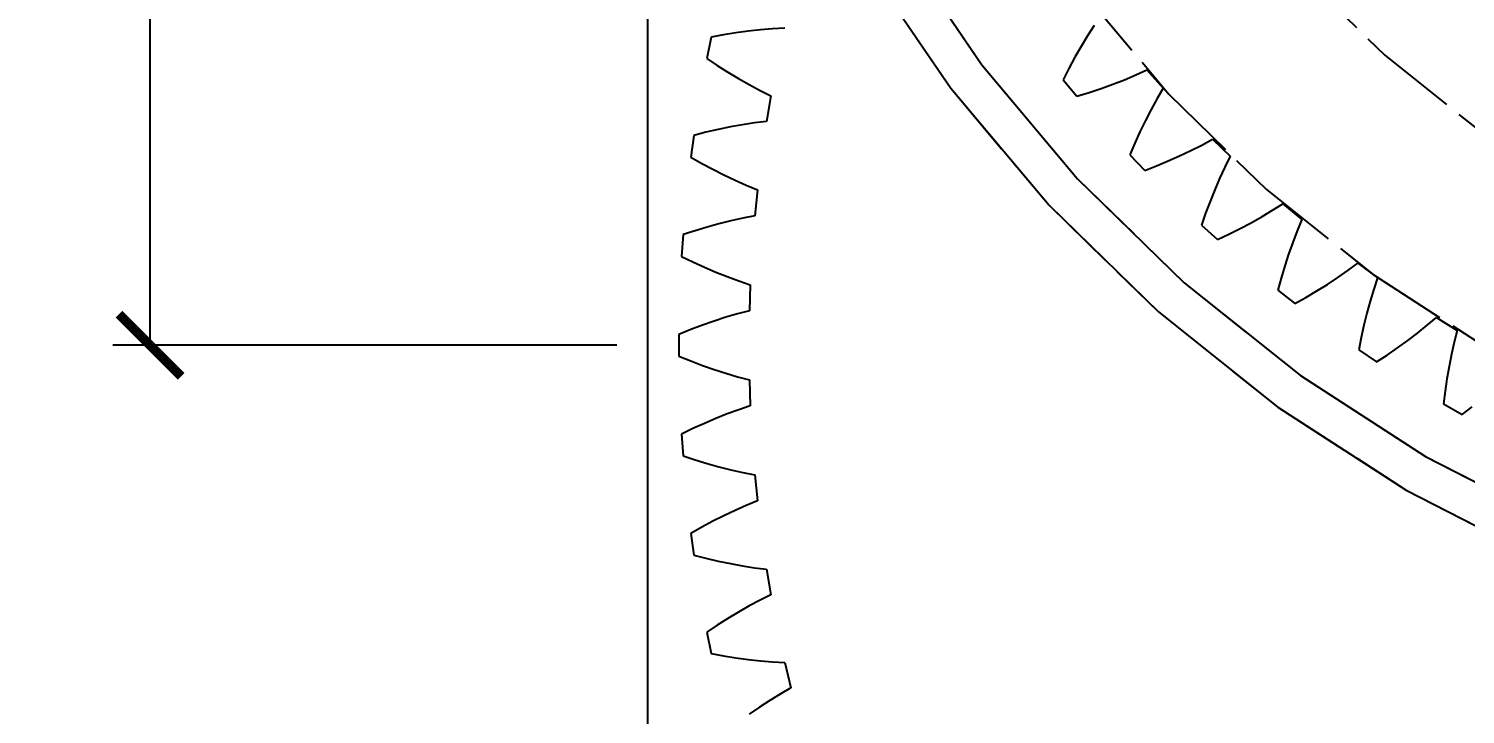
# Model space of a CAD drawing. Header units: millimetres. Extents: x -9 to 221, y -53 to 198.
# Drawn here: x -9.2 to 13.89, y 122.77 to 133.79 of the extents above; entities that cross this region are included whole.
import ezdxf

# ---------------------------------------------------------------- set-up
doc = ezdxf.new("R2010")
doc.units = ezdxf.units.MM
doc.linetypes.add('DASHED', pattern=[1.524, 1.27, -0.254])
for name, color, linetype in [('DIMS', 3, 'CONTINUOUS'), ('HIDDEN', 8, 'DASHED'), ('VISIBLE', 7, 'CONTINUOUS')]:
    doc.layers.add(name, color=color, linetype=linetype)
doc.styles.add('OpenSansCondensed-Light', font='OpenSansCondensed-Light.ttf')
doc.dimstyles.new('EZDXF', dxfattribs={"dimtxt": 0.25, "dimasz": 0.175, "dimexe": 0.375, "dimexo": 0.125, "dimgap": 0.1, "dimtad": 1, "dimlfac": 100, "dimzin": 12, "dimdsep": 46, "dimtxsty": 'OpenSansCondensed-Light', "dimblk": 'ARCHTICK', "dimcen": 2.5, "dimazin": 3, "dimtfac": 0.5, "dimtmove": 2, "dimatfit": 3})

# ---------------------------------------------------------------- blocks, each defined once
blk = doc.blocks.new('_ARCHTICK')
at = {"color": 0, "linetype": 'BYBLOCK', "const_width": 0.15}
blk.add_lwpolyline([(-0.5, -0.5), (0.5, 0.5)], dxfattribs=at)

msp = doc.modelspace()

# ---------------------------------------------------------------- linework, layer by layer
at = {"layer": 'HIDDEN'}
for points in [[(0.75, 83.6), (0.75, 189.1)], [(15.12206, 170.14583), (12.9375, 169.02588), (10.87531, 167.69397), (8.95599, 166.16336), (7.1986, 164.44925), (5.62061, 162.56868), (4.23771, 160.54034), (3.06364, 158.38439), (2.11007, 156.12225), (1.38647, 153.7764), (0.90004, 151.37017), (0.65561, 148.92745), (0.65561, 146.47255), (0.90004, 144.02983), (1.38647, 141.6236), (2.11007, 139.27775), (3.06364, 137.01561), (4.23771, 134.85966), (5.62061, 132.83132), (7.1986, 130.95075), (8.95599, 129.23664), (10.87531, 127.70603), (12.9375, 126.37412), (15.12206, 125.25417)], [(15.37911, 169.57614), (13.25, 168.48461), (11.24015, 167.18651), (9.36954, 165.69475), (7.65676, 164.02415), (6.11882, 162.19131), (4.77102, 160.21444), (3.62675, 158.11321), (2.69738, 155.90848), (1.99215, 153.62218), (1.51806, 151.27701), (1.27983, 148.8963), (1.27983, 146.5037), (1.51806, 144.12299), (1.99215, 141.77782), (2.69738, 139.49152), (3.62675, 137.28679), (4.77102, 135.18556), (6.11882, 133.20869), (7.65676, 131.37585), (9.36954, 129.70525), (11.24015, 128.21349), (13.25, 126.91539), (15.37911, 125.82386)], [(15.37911, 169.57614), (13.25, 168.48461), (11.24015, 167.18651), (9.36954, 165.69475), (7.65676, 164.02415), (6.11882, 162.19131), (4.77102, 160.21444), (3.62675, 158.11321), (2.69738, 155.90848), (1.99215, 153.62218), (1.51806, 151.27701), (1.27983, 148.8963), (1.27983, 146.5037), (1.51806, 144.12299), (1.99215, 141.77782), (2.69738, 139.49152), (3.62675, 137.28679), (4.77102, 135.18556), (6.11882, 133.20869), (7.65676, 131.37585), (9.36954, 129.70525), (11.24015, 128.21349), (13.25, 126.91539), (15.37911, 125.82386)], [(15.37911, 169.57614), (13.25, 168.48461), (11.24015, 167.18651), (9.36954, 165.69475), (7.65676, 164.02415), (6.11882, 162.19131), (4.77102, 160.21444), (3.62675, 158.11321), (2.69738, 155.90848), (1.99215, 153.62218), (1.51806, 151.27701), (1.27983, 148.8963), (1.27983, 146.5037), (1.51806, 144.12299), (1.99215, 141.77782), (2.69738, 139.49152), (3.62675, 137.28679), (4.77102, 135.18556), (6.11882, 133.20869), (7.65676, 131.37585), (9.36954, 129.70525), (11.24015, 128.21349), (13.25, 126.91539), (15.37911, 125.82386)], [(14.25, 166.75256), (12.40764, 165.56264), (10.69291, 164.19519), (9.12286, 162.6638), (7.71308, 160.9837), (6.4776, 159.17157), (5.42868, 157.24544), (4.57676, 155.22444), (3.9303, 153.12866), (3.49572, 150.97893), (3.27735, 148.79661), (3.27735, 146.60339), (3.49572, 144.42107), (3.9303, 142.27134), (4.57676, 140.17556), (5.42868, 138.15456), (6.4776, 136.22843), (7.71308, 134.4163), (9.12286, 132.7362), (10.69291, 131.20481), (12.40764, 129.83736), (14.25, 128.64744)], [(14.25, 166.75256), (12.40764, 165.56264), (10.69291, 164.19519), (9.12286, 162.6638), (7.71308, 160.9837), (6.4776, 159.17157), (5.42868, 157.24544), (4.57676, 155.22444), (3.9303, 153.12866), (3.49572, 150.97893), (3.27735, 148.79661), (3.27735, 146.60339), (3.49572, 144.42107), (3.9303, 142.27134), (4.57676, 140.17556), (5.42868, 138.15456), (6.4776, 136.22843), (7.71308, 134.4163), (9.12286, 132.7362), (10.69291, 131.20481), (12.40764, 129.83736), (14.25, 128.64744)], [(14.0859, 163.22831), (12.59526, 162.03957), (11.23038, 160.7083), (10.00484, 159.24776), (8.93081, 157.67245), (8.01897, 155.99803), (7.27838, 154.24114), (6.7164, 152.41924), (6.33861, 150.55043), (6.14877, 148.6533), (6.14877, 146.7467), (6.33861, 144.84957), (6.7164, 142.98076), (7.27838, 141.15886), (8.01897, 139.40197), (8.93081, 137.72755), (10.00484, 136.15224), (11.23038, 134.6917), (12.59526, 133.36043), (14.0859, 132.17169)], [(14.0859, 163.22831), (12.59526, 162.03957), (11.23038, 160.7083), (10.00484, 159.24776), (8.93081, 157.67245), (8.01897, 155.99803), (7.27838, 154.24114), (6.7164, 152.41924), (6.33861, 150.55043), (6.14877, 148.6533), (6.14877, 146.7467), (6.33861, 144.84957), (6.7164, 142.98076), (7.27838, 141.15886), (8.01897, 139.40197), (8.93081, 137.72755), (10.00484, 136.15224), (11.23038, 134.6917), (12.59526, 133.36043), (14.0859, 132.17169)], [(1.96612, 133.6896), (1.76655, 133.65255)], [(1.96612, 133.6896), (1.76655, 133.65255)], [(2.16491, 133.72186), (1.96612, 133.6896)], [(2.16491, 133.72186), (1.96612, 133.6896)], [(2.36283, 133.74914), (2.16491, 133.72186)], [(2.36283, 133.74914), (2.16491, 133.72186)], [(2.5598, 133.77121), (2.36283, 133.74914)], [(2.5598, 133.77121), (2.36283, 133.74914)], [(2.75571, 133.78779), (2.5598, 133.77121)], [(2.75571, 133.78779), (2.5598, 133.77121)], [(2.95043, 133.79849), (2.75571, 133.78779)], [(2.95043, 133.79849), (2.75571, 133.78779)], [(7.92517, 133.83871), (7.81793, 133.67275)], [(7.92517, 133.83871), (7.81793, 133.67275)], [(1.76655, 133.65255), (1.69655, 133.30812)], [(1.76655, 133.65255), (1.69655, 133.30812)], [(7.71437, 133.50253), (7.61434, 133.32829)], [(7.71437, 133.50253), (7.61434, 133.32829)], [(7.81793, 133.67275), (7.71437, 133.50253)], [(7.81793, 133.67275), (7.71437, 133.50253)], [(1.69655, 133.30812), (1.86581, 133.1961)], [(1.69655, 133.30812), (1.86581, 133.1961)], [(7.61434, 133.32829), (7.51774, 133.15023)], [(7.61434, 133.32829), (7.51774, 133.15023)], [(1.86581, 133.1961), (2.03623, 133.0888)], [(1.86581, 133.1961), (2.03623, 133.0888)], [(2.03623, 133.0888), (2.2078, 132.98642)], [(2.03623, 133.0888), (2.2078, 132.98642)], [(7.51774, 133.15023), (7.42448, 132.96852)], [(7.51774, 133.15023), (7.42448, 132.96852)], [(8.40881, 132.96857), (8.59087, 133.04536)], [(8.40881, 132.96857), (8.59087, 133.04536)], [(8.59087, 133.04536), (8.76908, 133.12676)], [(8.59087, 133.04536), (8.76908, 133.12676)], [(8.76908, 133.12676), (9.03387, 132.83268)], [(8.76908, 133.12676), (9.03387, 132.83268)], [(2.2078, 132.98642), (2.38052, 132.8892)], [(2.2078, 132.98642), (2.38052, 132.8892)], [(2.38052, 132.8892), (2.55441, 132.79746)], [(2.38052, 132.8892), (2.55441, 132.79746)], [(2.55441, 132.79746), (2.7295, 132.71159)], [(2.55441, 132.79746), (2.7295, 132.71159)], [(7.42448, 132.96852), (7.64696, 132.70338)], [(7.42448, 132.96852), (7.64696, 132.70338)], [(7.64696, 132.70338), (7.8421, 132.76368)], [(7.64696, 132.70338), (7.8421, 132.76368)], [(7.8421, 132.76368), (8.03422, 132.82789)], [(7.8421, 132.76368), (8.03422, 132.82789)], [(8.03422, 132.82789), (8.22319, 132.89614)], [(8.03422, 132.82789), (8.22319, 132.89614)], [(8.22319, 132.89614), (8.40881, 132.96857)], [(8.22319, 132.89614), (8.40881, 132.96857)], [(9.03387, 132.83268), (8.93429, 132.66395)], [(9.03387, 132.83268), (8.93429, 132.66395)], [(2.7295, 132.71159), (2.65968, 132.29766)], [(2.7295, 132.71159), (2.65968, 132.29766)], [(8.93429, 132.66395), (8.83889, 132.49092)], [(8.93429, 132.66395), (8.83889, 132.49092)], [(2.65968, 132.29766), (2.46611, 132.27398)], [(2.65968, 132.29766), (2.46611, 132.27398)], [(8.74745, 132.31389), (8.65982, 132.13309)], [(8.74745, 132.31389), (8.65982, 132.13309)], [(8.83889, 132.49092), (8.74745, 132.31389)], [(8.83889, 132.49092), (8.74745, 132.31389)], [(1.4882, 132.07297), (1.44135, 131.72463)], [(1.4882, 132.07297), (1.44135, 131.72463)], [(1.68485, 132.12327), (1.4882, 132.07297)], [(1.68485, 132.12327), (1.4882, 132.07297)], [(1.88104, 132.16873), (1.68485, 132.12327)], [(1.88104, 132.16873), (1.68485, 132.12327)], [(2.07669, 132.20917), (1.88104, 132.16873)], [(2.07669, 132.20917), (1.88104, 132.16873)], [(2.27175, 132.24435), (2.07669, 132.20917)], [(2.27175, 132.24435), (2.07669, 132.20917)], [(2.46611, 132.27398), (2.27175, 132.24435)], [(2.46611, 132.27398), (2.27175, 132.24435)], [(8.65982, 132.13309), (8.57588, 131.94873)], [(8.65982, 132.13309), (8.57588, 131.94873)], [(8.57588, 131.94873), (8.49552, 131.76096)], [(8.57588, 131.94873), (8.49552, 131.76096)], [(9.47745, 131.82967), (9.6537, 131.91898)], [(9.47745, 131.82967), (9.6537, 131.91898)], [(9.6537, 131.91898), (9.8258, 132.01261)], [(9.6537, 131.91898), (9.8258, 132.01261)], [(9.8258, 132.01261), (10.11047, 131.73772)], [(9.8258, 132.01261), (10.11047, 131.73772)], [(1.44135, 131.72463), (1.61773, 131.62417)], [(1.44135, 131.72463), (1.61773, 131.62417)], [(1.61773, 131.62417), (1.79493, 131.52849)], [(1.61773, 131.62417), (1.79493, 131.52849)], [(8.49552, 131.76096), (8.73595, 131.51199)], [(8.49552, 131.76096), (8.73595, 131.51199)], [(8.92641, 131.58575), (9.11359, 131.66321)], [(8.92641, 131.58575), (9.11359, 131.66321)], [(9.11359, 131.66321), (9.29733, 131.74447)], [(9.11359, 131.66321), (9.29733, 131.74447)], [(9.29733, 131.74447), (9.47745, 131.82967)], [(9.29733, 131.74447), (9.47745, 131.82967)], [(10.11047, 131.73772), (10.02289, 131.56245)], [(10.11047, 131.73772), (10.02289, 131.56245)], [(1.79493, 131.52849), (1.97295, 131.43779)], [(1.79493, 131.52849), (1.97295, 131.43779)], [(1.97295, 131.43779), (2.15178, 131.35233)], [(1.97295, 131.43779), (2.15178, 131.35233)], [(8.73595, 131.51199), (8.92641, 131.58575)], [(8.73595, 131.51199), (8.92641, 131.58575)], [(9.9398, 131.38319), (9.86093, 131.20021)], [(9.9398, 131.38319), (9.86093, 131.20021)], [(10.02289, 131.56245), (9.9398, 131.38319)], [(10.02289, 131.56245), (9.9398, 131.38319)], [(2.15178, 131.35233), (2.33141, 131.27241)], [(2.15178, 131.35233), (2.33141, 131.27241)], [(2.33141, 131.27241), (2.51185, 131.19843)], [(2.33141, 131.27241), (2.51185, 131.19843)], [(2.51185, 131.19843), (2.46983, 130.78076)], [(2.51185, 131.19843), (2.46983, 130.78076)], [(9.86093, 131.20021), (9.78613, 131.01374)], [(9.86093, 131.20021), (9.78613, 131.01374)], [(9.78613, 131.01374), (9.71525, 130.82397)], [(9.78613, 131.01374), (9.71525, 130.82397)], [(10.79252, 130.86948), (10.95767, 130.97489)], [(10.79252, 130.86948), (10.95767, 130.97489)], [(10.95767, 130.97489), (11.26082, 130.72052)], [(10.95767, 130.97489), (11.26082, 130.72052)], [(2.08632, 130.70166), (1.89406, 130.65353)], [(2.08632, 130.70166), (1.89406, 130.65353)], [(2.27827, 130.7442), (2.08632, 130.70166)], [(2.27827, 130.7442), (2.08632, 130.70166)], [(2.46983, 130.78076), (2.27827, 130.7442)], [(2.46983, 130.78076), (2.27827, 130.7442)], [(9.71525, 130.82397), (9.64818, 130.63105)], [(9.71525, 130.82397), (9.64818, 130.63105)], [(10.44919, 130.67054), (10.62293, 130.7681)], [(10.44919, 130.67054), (10.62293, 130.7681)], [(10.62293, 130.7681), (10.79252, 130.86948)], [(10.62293, 130.7681), (10.79252, 130.86948)], [(11.26082, 130.72052), (11.18569, 130.53957)], [(11.26082, 130.72052), (11.18569, 130.53957)], [(1.31597, 130.47832), (1.2925, 130.12764)], [(1.31597, 130.47832), (1.2925, 130.12764)], [(1.50882, 130.54165), (1.31597, 130.47832)], [(1.50882, 130.54165), (1.31597, 130.47832)], [(1.70154, 130.60011), (1.50882, 130.54165)], [(1.70154, 130.60011), (1.50882, 130.54165)], [(1.89406, 130.65353), (1.70154, 130.60011)], [(1.89406, 130.65353), (1.70154, 130.60011)], [(9.64818, 130.63105), (9.90539, 130.39946)], [(9.64818, 130.63105), (9.90539, 130.39946)], [(9.90539, 130.39946), (10.09024, 130.48632)], [(9.90539, 130.39946), (10.09024, 130.48632)], [(10.09024, 130.48632), (10.27157, 130.57665)], [(10.09024, 130.48632), (10.27157, 130.57665)], [(10.27157, 130.57665), (10.44919, 130.67054)], [(10.27157, 130.57665), (10.44919, 130.67054)], [(11.18569, 130.53957), (11.11529, 130.35495)], [(11.18569, 130.53957), (11.11529, 130.35495)], [(11.11529, 130.35495), (11.04939, 130.16692)], [(11.11529, 130.35495), (11.04939, 130.16692)], [(1.2925, 130.12764), (1.47519, 130.03918)], [(1.2925, 130.12764), (1.47519, 130.03918)], [(1.47519, 130.03918), (1.65839, 129.95554)], [(1.47519, 130.03918), (1.65839, 129.95554)], [(11.04939, 130.16692), (10.98777, 129.97568)], [(11.04939, 130.16692), (10.98777, 129.97568)], [(12.00178, 129.90197), (12.15917, 130.01865)], [(12.00178, 129.90197), (12.15917, 130.01865)], [(12.15917, 130.01865), (12.47932, 129.78604)], [(12.15917, 130.01865), (12.47932, 129.78604)], [(1.65839, 129.95554), (1.84207, 129.87694)], [(1.65839, 129.95554), (1.84207, 129.87694)], [(1.84207, 129.87694), (2.02621, 129.80362)], [(1.84207, 129.87694), (2.02621, 129.80362)], [(2.02621, 129.80362), (2.21078, 129.73587)], [(2.02621, 129.80362), (2.21078, 129.73587)], [(10.9303, 129.78143), (10.87686, 129.58431)], [(10.9303, 129.78143), (10.87686, 129.58431)], [(10.98777, 129.97568), (10.9303, 129.78143)], [(10.98777, 129.97568), (10.9303, 129.78143)], [(11.67316, 129.67957), (11.83967, 129.78901)], [(11.67316, 129.67957), (11.83967, 129.78901)], [(11.83967, 129.78901), (12.00178, 129.90197)], [(11.83967, 129.78901), (12.00178, 129.90197)], [(12.47932, 129.78604), (12.417, 129.6003)], [(12.47932, 129.78604), (12.417, 129.6003)], [(2.21078, 129.73587), (2.39575, 129.6741)], [(2.21078, 129.73587), (2.39575, 129.6741)], [(2.39575, 129.6741), (2.38172, 129.25457)], [(2.39575, 129.6741), (2.38172, 129.25457)], [(10.87686, 129.58431), (11.1496, 129.37122)], [(10.87686, 129.58431), (11.1496, 129.37122)], [(11.32794, 129.47076), (11.50252, 129.57352)], [(11.32794, 129.47076), (11.50252, 129.57352)], [(11.50252, 129.57352), (11.67316, 129.67957)], [(11.50252, 129.57352), (11.67316, 129.67957)], [(12.417, 129.6003), (12.35966, 129.41122)], [(12.417, 129.6003), (12.35966, 129.41122)], [(11.1496, 129.37122), (11.32794, 129.47076)], [(11.1496, 129.37122), (11.32794, 129.47076)], [(12.35966, 129.41122), (12.30703, 129.21904)], [(12.35966, 129.41122), (12.30703, 129.21904)], [(1.81573, 129.08916), (1.62721, 129.023)], [(1.81573, 129.08916), (1.62721, 129.023)], [(2.00436, 129.15002), (1.81573, 129.08916)], [(2.00436, 129.15002), (1.81573, 129.08916)], [(2.19304, 129.20529), (2.00436, 129.15002)], [(2.19304, 129.20529), (2.00436, 129.15002)], [(2.38172, 129.25457), (2.19304, 129.20529)], [(2.38172, 129.25457), (2.19304, 129.20529)], [(12.30703, 129.21904), (12.2589, 129.02398)], [(12.30703, 129.21904), (12.2589, 129.02398)], [(13.27558, 129.02118), (13.42445, 129.14855)], [(13.27558, 129.02118), (13.42445, 129.14855)], [(13.42445, 129.14855), (13.76005, 128.93884)], [(13.42445, 129.14855), (13.76005, 128.93884)], [(1.43883, 128.9518), (1.25064, 128.87573)], [(1.43883, 128.9518), (1.25064, 128.87573)], [(1.25064, 128.87573), (1.25064, 128.52427)], [(1.25064, 128.87573), (1.25064, 128.52427)], [(1.62721, 129.023), (1.43883, 128.9518)], [(1.62721, 129.023), (1.43883, 128.9518)], [(12.2589, 129.02398), (12.21512, 128.82619)], [(12.2589, 129.02398), (12.21512, 128.82619)], [(12.96328, 128.77639), (13.12174, 128.89718)], [(12.96328, 128.77639), (13.12174, 128.89718)], [(13.12174, 128.89718), (13.27558, 129.02118)], [(13.12174, 128.89718), (13.27558, 129.02118)], [(13.76005, 128.93884), (13.71083, 128.7492)], [(13.76005, 128.93884), (13.71083, 128.7492)], [(12.21512, 128.82619), (12.17556, 128.62582)], [(12.21512, 128.82619), (12.17556, 128.62582)], [(12.17556, 128.62582), (12.4625, 128.43227)], [(12.17556, 128.62582), (12.4625, 128.43227)], [(12.63346, 128.54402), (12.80044, 128.6587)], [(12.63346, 128.54402), (12.80044, 128.6587)], [(12.80044, 128.6587), (12.96328, 128.77639)], [(12.80044, 128.6587), (12.96328, 128.77639)], [(13.71083, 128.7492), (13.66682, 128.55658)], [(13.71083, 128.7492), (13.66682, 128.55658)], [(1.25064, 128.52427), (1.43883, 128.4482)], [(1.25064, 128.52427), (1.43883, 128.4482)], [(1.43883, 128.4482), (1.62721, 128.377)], [(1.43883, 128.4482), (1.62721, 128.377)], [(1.62721, 128.377), (1.81573, 128.31084)], [(1.62721, 128.377), (1.81573, 128.31084)], [(12.4625, 128.43227), (12.63346, 128.54402)], [(12.4625, 128.43227), (12.63346, 128.54402)], [(13.66682, 128.55658), (13.62772, 128.3612)], [(13.66682, 128.55658), (13.62772, 128.3612)], [(1.81573, 128.31084), (2.00436, 128.24998)], [(1.81573, 128.31084), (2.00436, 128.24998)], [(2.00436, 128.24998), (2.19304, 128.19471)], [(2.00436, 128.24998), (2.19304, 128.19471)], [(2.19304, 128.19471), (2.38172, 128.14543)], [(2.19304, 128.19471), (2.38172, 128.14543)], [(2.38172, 128.14543), (2.39575, 127.7259)], [(2.38172, 128.14543), (2.39575, 127.7259)], [(13.59332, 128.16326), (13.56344, 127.9629)], [(13.59332, 128.16326), (13.56344, 127.9629)], [(13.62772, 128.3612), (13.59332, 128.16326)], [(13.62772, 128.3612), (13.59332, 128.16326)], [(13.56344, 127.9629), (13.53795, 127.76025)], [(13.56344, 127.9629), (13.53795, 127.76025)], [(2.39575, 127.7259), (2.21078, 127.66413)], [(2.39575, 127.7259), (2.21078, 127.66413)], [(13.53795, 127.76025), (13.8377, 127.58719)], [(13.53795, 127.76025), (13.8377, 127.58719)], [(13.8377, 127.58719), (14.00044, 127.71059)], [(13.8377, 127.58719), (14.00044, 127.71059)], [(1.84207, 127.52306), (1.65839, 127.44446)], [(1.84207, 127.52306), (1.65839, 127.44446)], [(2.02621, 127.59638), (1.84207, 127.52306)], [(2.02621, 127.59638), (1.84207, 127.52306)], [(2.21078, 127.66413), (2.02621, 127.59638)], [(2.21078, 127.66413), (2.02621, 127.59638)], [(1.47519, 127.36082), (1.2925, 127.27236)], [(1.47519, 127.36082), (1.2925, 127.27236)], [(1.2925, 127.27236), (1.31597, 126.92168)], [(1.2925, 127.27236), (1.31597, 126.92168)], [(1.65839, 127.44446), (1.47519, 127.36082)], [(1.65839, 127.44446), (1.47519, 127.36082)], [(1.31597, 126.92168), (1.50882, 126.85835)], [(1.31597, 126.92168), (1.50882, 126.85835)], [(1.50882, 126.85835), (1.70154, 126.79989)], [(1.50882, 126.85835), (1.70154, 126.79989)], [(1.70154, 126.79989), (1.89406, 126.74647)], [(1.70154, 126.79989), (1.89406, 126.74647)], [(1.89406, 126.74647), (2.08632, 126.69834)], [(1.89406, 126.74647), (2.08632, 126.69834)], [(2.08632, 126.69834), (2.27827, 126.6558)], [(2.08632, 126.69834), (2.27827, 126.6558)], [(2.27827, 126.6558), (2.46983, 126.61924)], [(2.27827, 126.6558), (2.46983, 126.61924)], [(2.46983, 126.61924), (2.51185, 126.20157)], [(2.46983, 126.61924), (2.51185, 126.20157)], [(2.33141, 126.12759), (2.15178, 126.04767)], [(2.33141, 126.12759), (2.15178, 126.04767)], [(2.51185, 126.20157), (2.33141, 126.12759)], [(2.51185, 126.20157), (2.33141, 126.12759)], [(1.79493, 125.87151), (1.61773, 125.77583)], [(1.79493, 125.87151), (1.61773, 125.77583)], [(1.97295, 125.96221), (1.79493, 125.87151)], [(1.97295, 125.96221), (1.79493, 125.87151)], [(2.15178, 126.04767), (1.97295, 125.96221)], [(2.15178, 126.04767), (1.97295, 125.96221)], [(1.61773, 125.77583), (1.44135, 125.67537)], [(1.61773, 125.77583), (1.44135, 125.67537)], [(1.44135, 125.67537), (1.4882, 125.32703)], [(1.44135, 125.67537), (1.4882, 125.32703)], [(1.4882, 125.32703), (1.68485, 125.27673)], [(1.4882, 125.32703), (1.68485, 125.27673)], [(1.68485, 125.27673), (1.88104, 125.23127)], [(1.68485, 125.27673), (1.88104, 125.23127)], [(1.88104, 125.23127), (2.07669, 125.19083)], [(1.88104, 125.23127), (2.07669, 125.19083)], [(2.07669, 125.19083), (2.27175, 125.15565)], [(2.07669, 125.19083), (2.27175, 125.15565)], [(2.27175, 125.15565), (2.46611, 125.12602)], [(2.27175, 125.15565), (2.46611, 125.12602)], [(2.46611, 125.12602), (2.65968, 125.10234)], [(2.46611, 125.12602), (2.65968, 125.10234)], [(2.65968, 125.10234), (2.7295, 124.68841)], [(2.65968, 125.10234), (2.7295, 124.68841)], [(2.7295, 124.68841), (2.55441, 124.60254)], [(2.7295, 124.68841), (2.55441, 124.60254)], [(2.38052, 124.5108), (2.2078, 124.41358)], [(2.38052, 124.5108), (2.2078, 124.41358)], [(2.55441, 124.60254), (2.38052, 124.5108)], [(2.55441, 124.60254), (2.38052, 124.5108)], [(2.03623, 124.3112), (1.86581, 124.2039)], [(2.03623, 124.3112), (1.86581, 124.2039)], [(2.2078, 124.41358), (2.03623, 124.3112)], [(2.2078, 124.41358), (2.03623, 124.3112)], [(1.86581, 124.2039), (1.69655, 124.09188)], [(1.86581, 124.2039), (1.69655, 124.09188)], [(1.69655, 124.09188), (1.76655, 123.74745)], [(1.69655, 124.09188), (1.76655, 123.74745)], [(1.76655, 123.74745), (1.96612, 123.7104)], [(1.76655, 123.74745), (1.96612, 123.7104)], [(1.96612, 123.7104), (2.16491, 123.67814)], [(1.96612, 123.7104), (2.16491, 123.67814)], [(2.16491, 123.67814), (2.36283, 123.65086)], [(2.16491, 123.67814), (2.36283, 123.65086)], [(2.36283, 123.65086), (2.5598, 123.62879)], [(2.36283, 123.65086), (2.5598, 123.62879)], [(2.5598, 123.62879), (2.75571, 123.61221)], [(2.5598, 123.62879), (2.75571, 123.61221)], [(2.75571, 123.61221), (2.95043, 123.60151)], [(2.75571, 123.61221), (2.95043, 123.60151)], [(2.95043, 123.60151), (3.04774, 123.19317)], [(2.95043, 123.60151), (3.04774, 123.19317)], [(2.87877, 123.09579), (2.7114, 122.99264)], [(2.87877, 123.09579), (2.7114, 122.99264)], [(3.04774, 123.19317), (2.87877, 123.09579)], [(3.04774, 123.19317), (2.87877, 123.09579)], [(2.54556, 122.88411), (2.38121, 122.7705)], [(2.54556, 122.88411), (2.38121, 122.7705)], [(2.7114, 122.99264), (2.54556, 122.88411)], [(2.7114, 122.99264), (2.54556, 122.88411)]]:
    msp.add_lwpolyline(points, dxfattribs=at)
at = {"layer": 'VISIBLE'}
for points in [[(15.12206, 170.14583), (12.9375, 169.02588), (10.87531, 167.69397), (8.95599, 166.16336), (7.1986, 164.44925), (5.62061, 162.56868), (4.23771, 160.54034), (3.06364, 158.38439), (2.11007, 156.12225), (1.38647, 153.7764), (0.90004, 151.37017), (0.65561, 148.92745), (0.65561, 146.47255), (0.90004, 144.02983), (1.38647, 141.6236), (2.11007, 139.27775), (3.06364, 137.01561), (4.23771, 134.85966), (5.62061, 132.83132), (7.1986, 130.95075), (8.95599, 129.23664), (10.87531, 127.70603), (12.9375, 126.37412), (15.12206, 125.25417)], [(15.37911, 169.57614), (13.25, 168.48461), (11.24015, 167.18651), (9.36954, 165.69475), (7.65676, 164.02415), (6.11882, 162.19131), (4.77102, 160.21444), (3.62675, 158.11321), (2.69738, 155.90848), (1.99215, 153.62218), (1.51806, 151.27701), (1.27983, 148.8963), (1.27983, 146.5037), (1.51806, 144.12299), (1.99215, 141.77782), (2.69738, 139.49152), (3.62675, 137.28679), (4.77102, 135.18556), (6.11882, 133.20869), (7.65676, 131.37585), (9.36954, 129.70525), (11.24015, 128.21349), (13.25, 126.91539), (15.37911, 125.82386)], [(0.75, 83.6), (0.75, 145.22197)]]:
    msp.add_lwpolyline(points, dxfattribs=at)

# ---------------------------------------------------------------- dimensions: what is measured, and where the dimension line sits
at = {"layer": 'DIMS'}
msp.add_linear_dim(base=(-7.25, 128.7), p1=(0.75, 128.7), p2=(0.75, 147.7), angle=90, dimstyle='EZDXF', override={"dimtxt": 1.6, "dimasz": 1, "dimexe": 0.6, "dimexo": 0.5, "dimdec": 2}, dxfattribs=at).render()

doc.saveas('drawing.dxf')
